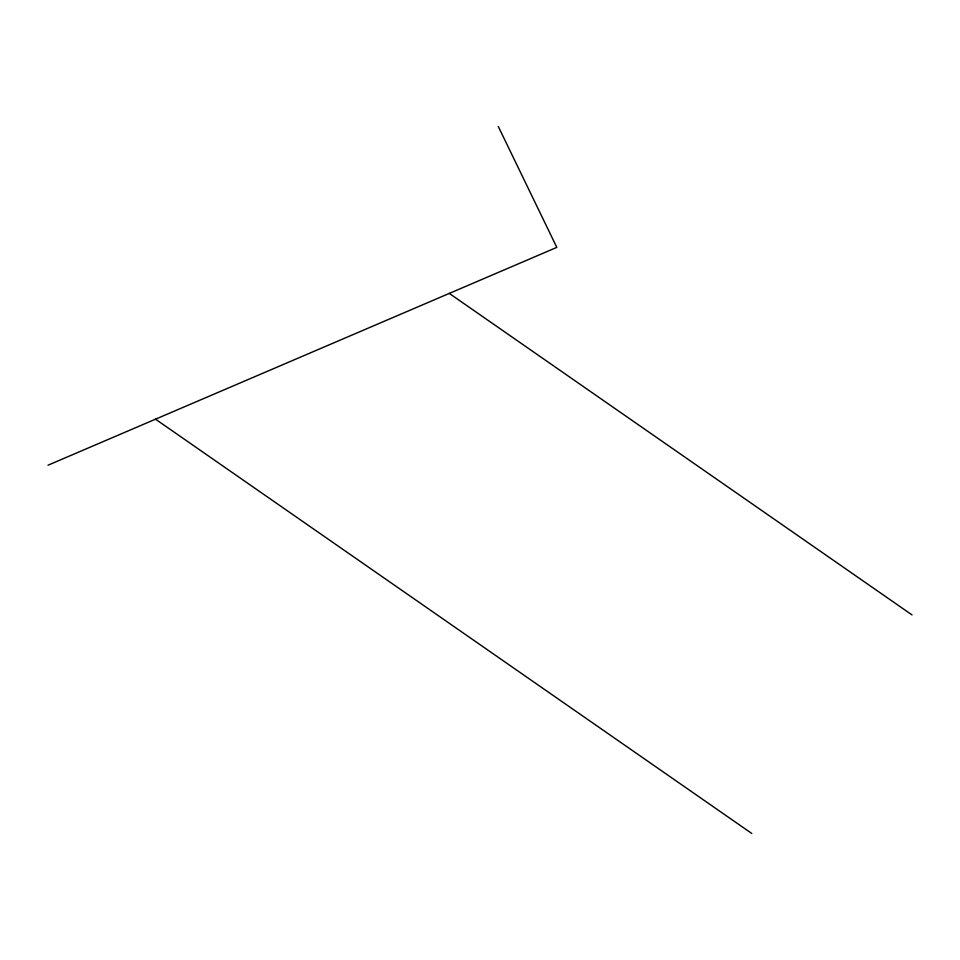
<?xml version="1.0" encoding="UTF-8"?>
<svg xmlns="http://www.w3.org/2000/svg" width="960" height="960" viewBox="0 0 960 960"><rect width="100%" height="100%" fill="white"/><g stroke="black" fill="none" stroke-linecap="round" stroke-linejoin="round"><path stroke-width="1.44" d="M48 465.216L556.812 247.38L498.312 126.516M449.292 293.412L912 614.904M155.52 419.184L751.812 833.484"/></g></svg>
